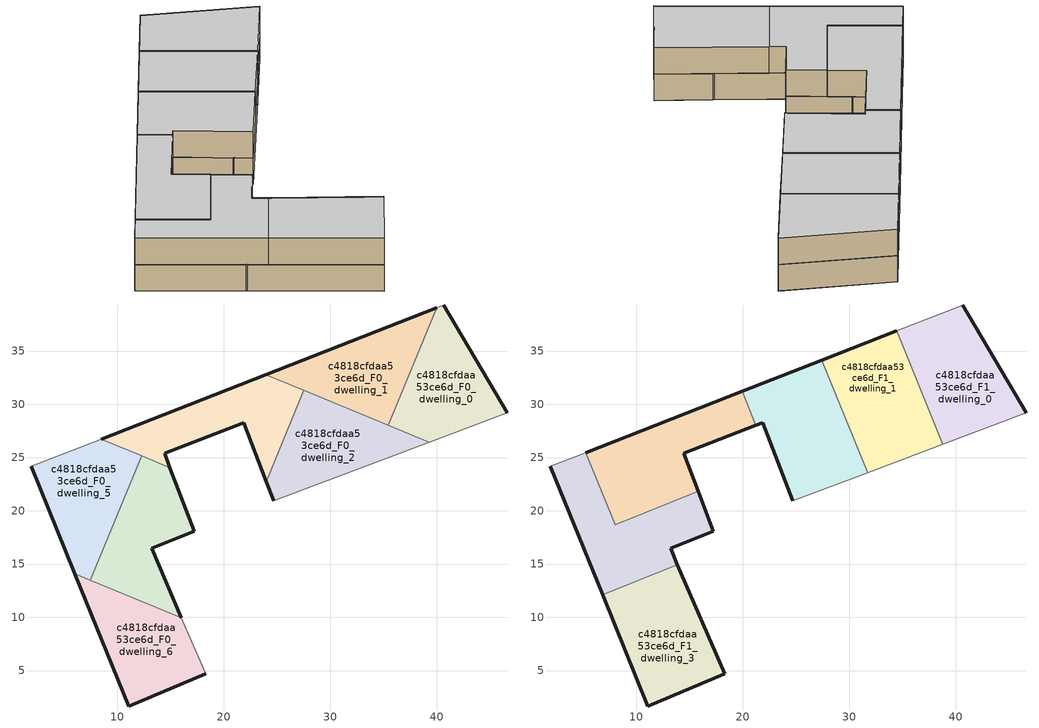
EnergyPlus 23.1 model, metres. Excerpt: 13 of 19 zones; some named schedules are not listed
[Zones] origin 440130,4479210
c4818cfdaa53ce6d_F0_dwelling_0
 floor ground (EU_floor_Construction): 46.62,29.2 40.67,39.33 40.02,39.07 35.45,28.04 39.3,26.45 z0
 wall outside (EU_wall_Construction): 40.67,39.33 46.62,29.2 z0:3
 wall adiabatic (EU_wall_Construction): 46.62,29.2 39.3,26.45 / 40.02,39.07 40.67,39.33 z0:3
 wall to c4818cfdaa53ce6d_F0_dwelling_1 (EU_wall_Construction): 35.45,28.04 40.02,39.07 z0:3
 wall to c4818cfdaa53ce6d_F0_dwelling_2 (EU_wall_Construction): 39.3,26.45 35.45,28.04 z0:3
c4818cfdaa53ce6d_F0_dwelling_1
 floor ground (EU_floor_Construction): 35.45,28.04 40.02,39.07 23.97,32.79 z0
 wall outside (EU_wall_Construction): 23.97,32.79 40.02,39.07 z0:3
 wall to c4818cfdaa53ce6d_F0_dwelling_3 (EU_wall_Construction): 27.53,31.31 23.97,32.79 z0:3
 wall to c4818cfdaa53ce6d_F0_dwelling_2 (EU_wall_Construction): 35.45,28.04 27.54,31.31 z0:3
c4818cfdaa53ce6d_F0_dwelling_2
 floor ground (EU_floor_Construction): 39.3,26.45 27.53,31.32 23.99,22.74 24.68,20.94 z0
 wall outside (EU_wall_Construction): 24.68,20.94 23.99,22.74 z0:3
 wall to c4818cfdaa53ce6d_F0_dwelling_3 (EU_wall_Construction): 23.99,22.74 27.53,31.32 z0:3
 wall adiabatic (EU_wall_Construction): 39.3,26.45 24.68,20.94 z0:3
c4818cfdaa53ce6d_F0_dwelling_3
 floor ground (EU_floor_Construction): 23.99,22.74 27.53,31.32 23.97,32.79 8.5,26.73 14.96,24.07 14.45,25.39 21.88,28.28 z0
 wall outside (EU_wall_Construction): 8.5,26.73 23.97,32.79 / 23.99,22.74 21.88,28.28 14.45,25.39 14.96,24.07 z0:3
 wall to c4818cfdaa53ce6d_F0_dwelling_5 (EU_wall_Construction): 12.3,25.16 8.5,26.73 z0:3
 wall to c4818cfdaa53ce6d_F0_dwelling_4 (EU_wall_Construction): 14.96,24.07 12.3,25.16 z0:3
c4818cfdaa53ce6d_F0_dwelling_4
 floor ground (EU_floor_Construction): 16.03,9.96 13.22,16.47 17.25,18.07 14.96,24.07 12.3,25.16 7.48,13.49 z0
 wall outside (EU_wall_Construction): 14.96,24.07 17.25,18.07 13.22,16.47 16.03,9.96 z0:3
 wall to c4818cfdaa53ce6d_F0_dwelling_5 (EU_wall_Construction): 7.48,13.49 12.3,25.16 z0:3
 wall to c4818cfdaa53ce6d_F0_dwelling_6 (EU_wall_Construction): 16.03,9.96 7.48,13.49 z0:3
c4818cfdaa53ce6d_F0_dwelling_5
 floor ground (EU_floor_Construction): 7.48,13.49 12.3,25.16 8.5,26.73 1.94,24.16 6.03,14.09 z0
 wall outside (EU_wall_Construction): 6.03,14.09 1.94,24.16 z0:3
 wall adiabatic (EU_wall_Construction): 1.94,24.16 8.5,26.73 z0:3
 wall to c4818cfdaa53ce6d_F0_dwelling_6 (EU_wall_Construction): 7.48,13.49 6.03,14.09 z0:3
c4818cfdaa53ce6d_F0_dwelling_6
 floor ground (EU_floor_Construction): 18.31,4.67 16.03,9.96 6.03,14.09 11.08,1.67 z0
 wall outside (EU_wall_Construction): 18.31,4.67 11.08,1.67 6.03,14.09 z0:3
 wall adiabatic (EU_wall_Construction): 16.03,9.96 18.31,4.67 z0:3
c4818cfdaa53ce6d_F1_dwelling_0
 floor to c4818cfdaa53ce6d_F0_dwelling_0 (EU_floor_Construction): 46.62,29.2 40.67,39.33 40.02,39.07 36.78,31.25 38.61,26.73 39.3,26.45 z3
 floor to c4818cfdaa53ce6d_F0_dwelling_1 (EU_floor_Construction): 36.78,31.25 40.02,39.07 34.48,36.9 z3
 floor to c4818cfdaa53ce6d_F0_dwelling_2 (EU_floor_Construction): 39.3,26.45 38.61,26.73 38.8,26.26 z3
 wall outside (EU_wall_Construction): 40.67,39.33 46.62,29.2 z3:6
 wall adiabatic (EU_wall_Construction): 34.48,36.9 40.67,39.33 / 46.62,29.2 38.8,26.26 z3:6
 wall to c4818cfdaa53ce6d_F1_dwelling_1 (EU_wall_Construction): 38.8,26.26 34.48,36.9 z3:6
 ceiling to c4818cfdaa53ce6d_F2_dwelling_0 (EU_floor_Construction): 40.67,39.33 46.62,29.2 38.8,26.26 34.48,36.9 z6
c4818cfdaa53ce6d_F1_dwelling_1
 floor to c4818cfdaa53ce6d_F0_dwelling_1 (EU_floor_Construction): 35.45,28.04 36.78,31.25 34.48,36.9 27.44,34.15 28.8,30.79 z3
 floor to c4818cfdaa53ce6d_F0_dwelling_0 (EU_floor_Construction): 38.61,26.73 36.78,31.25 35.45,28.04 z3
 floor to c4818cfdaa53ce6d_F0_dwelling_2 (EU_floor_Construction): 38.8,26.26 38.61,26.73 28.8,30.79 31.73,23.59 z3
 wall outside (EU_wall_Construction): 27.43,34.15 34.48,36.9 z3:6
 wall adiabatic (EU_wall_Construction): 38.8,26.26 31.73,23.59 z3:6
 wall to c4818cfdaa53ce6d_F1_dwelling_2 (EU_wall_Construction): 31.73,23.59 27.43,34.15 z3:6
 ceiling to c4818cfdaa53ce6d_F2_dwelling_1 (EU_floor_Construction): 34.48,36.9 38.8,26.26 31.73,23.59 27.43,34.15 z6
c4818cfdaa53ce6d_F1_dwelling_2
 floor to c4818cfdaa53ce6d_F0_dwelling_2 (EU_floor_Construction): 31.73,23.59 28.8,30.79 27.53,31.32 23.99,22.74 24.68,20.94 z3
 floor to c4818cfdaa53ce6d_F0_dwelling_3 (EU_floor_Construction): 23.99,22.74 27.53,31.32 23.97,32.79 19.94,31.21 21.23,28.03 21.88,28.28 z3
 floor to c4818cfdaa53ce6d_F0_dwelling_1 (EU_floor_Construction): 28.8,30.79 27.44,34.15 23.97,32.79 z3
 wall outside (EU_wall_Construction): 19.94,31.21 27.43,34.15 / 24.68,20.94 21.88,28.28 21.23,28.03 z3:6
 wall to c4818cfdaa53ce6d_F1_dwelling_4 (EU_wall_Construction): 21.23,28.03 19.94,31.21 z3:6
 wall adiabatic (EU_wall_Construction): 31.73,23.59 24.68,20.94 z3:6
 ceiling to c4818cfdaa53ce6d_F2_dwelling_2 (EU_floor_Construction): 27.43,34.15 31.73,23.59 24.68,20.94 21.88,28.28 21.23,28.03 19.94,31.21 z6
c4818cfdaa53ce6d_F1_dwelling_3
 floor to c4818cfdaa53ce6d_F0_dwelling_6 (EU_floor_Construction): 18.31,4.67 16.03,9.96 8.87,12.92 6.84,12.1 11.08,1.67 z3
 floor to c4818cfdaa53ce6d_F0_dwelling_4 (EU_floor_Construction): 16.03,9.96 13.87,14.95 8.87,12.92 z3
 wall outside (EU_wall_Construction): 13.87,14.96 18.31,4.67 11.08,1.67 6.84,12.1 z3:6
 wall to c4818cfdaa53ce6d_F1_dwelling_5 (EU_wall_Construction): 6.84,12.1 13.87,14.96 z3:6
 ceiling to c4818cfdaa53ce6d_F2_dwelling_3 (EU_floor_Construction): 13.87,14.96 18.31,4.67 11.08,1.67 6.84,12.1 z6
c4818cfdaa53ce6d_F1_dwelling_4
 floor to c4818cfdaa53ce6d_F0_dwelling_3 (EU_floor_Construction): 21.23,28.03 19.94,31.21 8.5,26.73 14.95,24.07 14.45,25.39 z3
 floor to c4818cfdaa53ce6d_F0_dwelling_4 (EU_floor_Construction): 15.81,21.84 14.95,24.07 12.3,25.16 9.94,19.45 z3
 floor to c4818cfdaa53ce6d_F0_dwelling_5 (EU_floor_Construction): 9.94,19.45 12.3,25.16 8.5,26.73 5.26,25.46 8.02,18.67 z3
 wall outside (EU_wall_Construction): 21.23,28.03 14.45,25.39 15.81,21.84 / 5.26,25.46 19.94,31.21 z3:6
 wall to c4818cfdaa53ce6d_F1_dwelling_5 (EU_wall_Construction): 15.81,21.84 8.02,18.67 5.26,25.46 z3:6
 ceiling to c4818cfdaa53ce6d_F2_dwelling_4 (EU_floor_Construction): 19.94,31.21 21.23,28.03 14.45,25.39 15.81,21.84 8.02,18.67 5.26,25.46 z6
c4818cfdaa53ce6d_F1_dwelling_5
 floor to c4818cfdaa53ce6d_F0_dwelling_4 (EU_floor_Construction): 13.87,14.95 13.22,16.47 17.25,18.07 15.81,21.84 9.94,19.45 7.48,13.49 8.87,12.92 z3
 floor to c4818cfdaa53ce6d_F0_dwelling_5 (EU_floor_Construction): 7.48,13.49 9.94,19.45 8.02,18.67 5.26,25.46 1.94,24.16 6.03,14.09 z3
 floor to c4818cfdaa53ce6d_F0_dwelling_6 (EU_floor_Construction): 8.87,12.92 6.03,14.09 6.84,12.1 z3
 wall outside (EU_wall_Construction): 15.81,21.84 17.25,18.07 13.22,16.47 13.87,14.96 / 6.84,12.1 1.94,24.16 z3:6
 wall adiabatic (EU_wall_Construction): 1.94,24.16 5.26,25.46 z3:6
 ceiling to c4818cfdaa53ce6d_F2_dwelling_5 (EU_floor_Construction): 15.81,21.84 17.25,18.07 13.22,16.47 13.87,14.96 6.84,12.1 1.94,24.16 5.26,25.46 8.02,18.67 z6
[Building]
EU S2 Campaign: North Axis=0; Terrain=City; Solar Distribution=FullExterior
[Site:Location]
Madrid: Latitude=40.5; Longitude=-3.5; Time Zone=1; Elevation=609
[SizingPeriod:WeatherFileDays]
AnnualSizingPeriod: Begin Month=1; Begin Day of Month=1; End Month=12; End Day of Month=31; Day of Week for Start Day=Monday; Use Weather File Daylight Saving Period=No; Use Weather File Rain and Snow Indicators=No
[MATERIAL]
EU_InternalMass_Material: Roughness=MediumRough; Thickness=0.1; Conductivity=1; Density=1800; Specific Heat=900; Thermal Absorptance=0.9; Solar Absorptance=0.7; Visible Absorptance=0.7
[MATERIAL:NOMASS] Roughness=MediumRough; Thermal Absorptance=0.9; Solar Absorptance=0.7; Visible Absorptance=0.7
Name | Thermal Resistance
EU_wall_NoMass | 1.60022
EU_floor_NoMass | 0.470652
[CONSTRUCTION]
EU_wall_Construction: EU_wall_NoMass
EU_floor_Construction: EU_floor_NoMass
EU_InternalMass_Construction: EU_InternalMass_Material
[ZONE] Type=1; Multiplier=1; Ceiling Height=autocalculate; Floor Area=autocalculate; Part of Total Floor Area=Yes
Name | Volume
c4818cfdaa53ce6d_F0_dwelling_0 | 222.476
c4818cfdaa53ce6d_F1_dwelling_0 | 259.544
c4818cfdaa53ce6d_F0_dwelling_1 | 222.482
c4818cfdaa53ce6d_F1_dwelling_1 | 259.56
c4818cfdaa53ce6d_F0_dwelling_2 | 222.468
c4818cfdaa53ce6d_F1_dwelling_2; c4818cfdaa53ce6d_F1_dwelling_4 | 259.564
c4818cfdaa53ce6d_F0_dwelling_3 | 222.458
c4818cfdaa53ce6d_F1_dwelling_3; c4818cfdaa53ce6d_F1_dwelling_5 | 259.556
c4818cfdaa53ce6d_F0_dwelling_4 | 222.489
c4818cfdaa53ce6d_F0_dwelling_5; c4818cfdaa53ce6d_F0_dwelling_6 | 222.479
[INTERNALMASS] Construction=EU_InternalMass_Construction
Name | Zone or ZoneList | Surface Area
c4818cfdaa53ce6d_F0_dwelling_0_EU_InternalMass | c4818cfdaa53ce6d_F0_dwelling_0 | 74.158
c4818cfdaa53ce6d_F0_dwelling_1_EU_InternalMass | c4818cfdaa53ce6d_F0_dwelling_1 | 74.1665
c4818cfdaa53ce6d_F0_dwelling_2_EU_InternalMass | c4818cfdaa53ce6d_F0_dwelling_2 | 74.1605
c4818cfdaa53ce6d_F0_dwelling_3_EU_InternalMass | c4818cfdaa53ce6d_F0_dwelling_3 | 74.1515
c4818cfdaa53ce6d_F0_dwelling_4_EU_InternalMass | c4818cfdaa53ce6d_F0_dwelling_4 | 74.1628
c4818cfdaa53ce6d_F0_dwelling_5_EU_InternalMass | c4818cfdaa53ce6d_F0_dwelling_5 | 74.1628
c4818cfdaa53ce6d_F0_dwelling_6_EU_InternalMass | c4818cfdaa53ce6d_F0_dwelling_6 | 74.1595
c4818cfdaa53ce6d_F1_dwelling_0_EU_InternalMass | c4818cfdaa53ce6d_F1_dwelling_0 | 86.5148
c4818cfdaa53ce6d_F1_dwelling_1_EU_InternalMass | c4818cfdaa53ce6d_F1_dwelling_1 | 86.5199
c4818cfdaa53ce6d_F1_dwelling_2_EU_InternalMass | c4818cfdaa53ce6d_F1_dwelling_2 | 86.5212
c4818cfdaa53ce6d_F1_dwelling_3_EU_InternalMass | c4818cfdaa53ce6d_F1_dwelling_3 | 86.5182
c4818cfdaa53ce6d_F1_dwelling_4_EU_InternalMass | c4818cfdaa53ce6d_F1_dwelling_4 | 86.5219
c4818cfdaa53ce6d_F1_dwelling_5_EU_InternalMass | c4818cfdaa53ce6d_F1_dwelling_5 | 86.5187
[OTHEREQUIPMENT] Fuel Type=Electricity; Design Level Calculation Method=Watts/Area; Power per Zone Floor Area=1; Fraction Latent=0; Fraction Radiant=0; Fraction Lost=0; Carbon Dioxide Generation Rate=0; EndUse Subcategory=EU_Step8_InternalGains
Name | Zone or ZoneList or Space or SpaceList | Schedule
EU_Step8_InternalGain_c4818cfdaa53ce6d_F0_dwelling_0_f000 | c4818cfdaa53ce6d_F0_dwelling_0 | EU_Step8_GainSchedule_c4818cfdaa53ce6d_F0_dwelling_0_f000
EU_Step8_InternalGain_c4818cfdaa53ce6d_F0_dwelling_1_f000 | c4818cfdaa53ce6d_F0_dwelling_1 | EU_Step8_GainSchedule_c4818cfdaa53ce6d_F0_dwelling_1_f000
EU_Step8_InternalGain_c4818cfdaa53ce6d_F0_dwelling_2_f000 | c4818cfdaa53ce6d_F0_dwelling_2 | EU_Step8_GainSchedule_c4818cfdaa53ce6d_F0_dwelling_2_f000
EU_Step8_InternalGain_c4818cfdaa53ce6d_F0_dwelling_3_f000 | c4818cfdaa53ce6d_F0_dwelling_3 | EU_Step8_GainSchedule_c4818cfdaa53ce6d_F0_dwelling_3_f000
EU_Step8_InternalGain_c4818cfdaa53ce6d_F0_dwelling_4_f000 | c4818cfdaa53ce6d_F0_dwelling_4 | EU_Step8_GainSchedule_c4818cfdaa53ce6d_F0_dwelling_4_f000
EU_Step8_InternalGain_c4818cfdaa53ce6d_F0_dwelling_5_f000 | c4818cfdaa53ce6d_F0_dwelling_5 | EU_Step8_GainSchedule_c4818cfdaa53ce6d_F0_dwelling_5_f000
EU_Step8_InternalGain_c4818cfdaa53ce6d_F0_dwelling_6_f000 | c4818cfdaa53ce6d_F0_dwelling_6 | EU_Step8_GainSchedule_c4818cfdaa53ce6d_F0_dwelling_6_f000
EU_Step8_InternalGain_c4818cfdaa53ce6d_F1_dwelling_0_f000 | c4818cfdaa53ce6d_F1_dwelling_0 | EU_Step8_GainSchedule_c4818cfdaa53ce6d_F1_dwelling_0_f000
EU_Step8_InternalGain_c4818cfdaa53ce6d_F1_dwelling_1_f000 | c4818cfdaa53ce6d_F1_dwelling_1 | EU_Step8_GainSchedule_c4818cfdaa53ce6d_F1_dwelling_1_f000
EU_Step8_InternalGain_c4818cfdaa53ce6d_F1_dwelling_2_f000 | c4818cfdaa53ce6d_F1_dwelling_2 | EU_Step8_GainSchedule_c4818cfdaa53ce6d_F1_dwelling_2_f000
EU_Step8_InternalGain_c4818cfdaa53ce6d_F1_dwelling_3_f000 | c4818cfdaa53ce6d_F1_dwelling_3 | EU_Step8_GainSchedule_c4818cfdaa53ce6d_F1_dwelling_3_f000
EU_Step8_InternalGain_c4818cfdaa53ce6d_F1_dwelling_4_f000 | c4818cfdaa53ce6d_F1_dwelling_4 | EU_Step8_GainSchedule_c4818cfdaa53ce6d_F1_dwelling_4_f000
EU_Step8_InternalGain_c4818cfdaa53ce6d_F1_dwelling_5_f000 | c4818cfdaa53ce6d_F1_dwelling_5 | EU_Step8_GainSchedule_c4818cfdaa53ce6d_F1_dwelling_5_f000
[ZONEVENTILATION:DESIGNFLOWRATE] Schedule=EU_AlwaysOn; Design Flow Rate Calculation Method=AirChanges/Hour; Air Changes per Hour=0.480704; Ventilation Type=Natural; Fan Pressure Rise=0; Fan Total Efficiency=1; Constant Term Coefficient=1; Temperature Term Coefficient=0; Velocity Term Coefficient=0; Velocity Squared Term Coefficient=0; Minimum Indoor Temperature=-100; Maximum Indoor Temperature=100; Delta Temperature=-100; Minimum Outdoor Temperature=-100; Maximum Outdoor Temperature=100; Maximum Wind Speed=40
Name | Zone or ZoneList or Space or SpaceList
EU_ConstantAir_c4818cfdaa53ce6d_F0_dwelling_0 | c4818cfdaa53ce6d_F0_dwelling_0
EU_ConstantAir_c4818cfdaa53ce6d_F0_dwelling_1 | c4818cfdaa53ce6d_F0_dwelling_1
EU_ConstantAir_c4818cfdaa53ce6d_F0_dwelling_2 | c4818cfdaa53ce6d_F0_dwelling_2
EU_ConstantAir_c4818cfdaa53ce6d_F0_dwelling_3 | c4818cfdaa53ce6d_F0_dwelling_3
EU_ConstantAir_c4818cfdaa53ce6d_F0_dwelling_4 | c4818cfdaa53ce6d_F0_dwelling_4
EU_ConstantAir_c4818cfdaa53ce6d_F0_dwelling_5 | c4818cfdaa53ce6d_F0_dwelling_5
EU_ConstantAir_c4818cfdaa53ce6d_F0_dwelling_6 | c4818cfdaa53ce6d_F0_dwelling_6
EU_ConstantAir_c4818cfdaa53ce6d_F1_dwelling_0 | c4818cfdaa53ce6d_F1_dwelling_0
EU_ConstantAir_c4818cfdaa53ce6d_F1_dwelling_1 | c4818cfdaa53ce6d_F1_dwelling_1
EU_ConstantAir_c4818cfdaa53ce6d_F1_dwelling_2 | c4818cfdaa53ce6d_F1_dwelling_2
EU_ConstantAir_c4818cfdaa53ce6d_F1_dwelling_3 | c4818cfdaa53ce6d_F1_dwelling_3
EU_ConstantAir_c4818cfdaa53ce6d_F1_dwelling_4 | c4818cfdaa53ce6d_F1_dwelling_4
EU_ConstantAir_c4818cfdaa53ce6d_F1_dwelling_5 | c4818cfdaa53ce6d_F1_dwelling_5
[HVACTEMPLATE:THERMOSTAT] Constant Heating Setpoint=20; Constant Cooling Setpoint=50
EU_HeatOnly_c4818cfdaa53ce6d_F0_dwelling_0; EU_HeatOnly_c4818cfdaa53ce6d_F0_dwelling_1; EU_HeatOnly_c4818cfdaa53ce6d_F0_dwelling_2; EU_HeatOnly_c4818cfdaa53ce6d_F0_dwelling_3; EU_HeatOnly_c4818cfdaa53ce6d_F0_dwelling_4; EU_HeatOnly_c4818cfdaa53ce6d_F0_dwelling_5; EU_HeatOnly_c4818cfdaa53ce6d_F0_dwelling_6; EU_HeatOnly_c4818cfdaa53ce6d_F1_dwelling_0; EU_HeatOnly_c4818cfdaa53ce6d_F1_dwelling_1; EU_HeatOnly_c4818cfdaa53ce6d_F1_dwelling_2; EU_HeatOnly_c4818cfdaa53ce6d_F1_dwelling_3; EU_HeatOnly_c4818cfdaa53ce6d_F1_dwelling_4; EU_HeatOnly_c4818cfdaa53ce6d_F1_dwelling_5; EU_HeatOnly_c4818cfdaa53ce6d_F2_dwelling_0; EU_HeatOnly_c4818cfdaa53ce6d_F2_dwelling_1; EU_HeatOnly_c4818cfdaa53ce6d_F2_dwelling_2; EU_HeatOnly_c4818cfdaa53ce6d_F2_dwelling_3; EU_HeatOnly_c4818cfdaa53ce6d_F2_dwelling_4; EU_HeatOnly_c4818cfdaa53ce6d_F2_dwelling_5
[HVACTEMPLATE:ZONE:IDEALLOADSAIRSYSTEM] System Availability Schedule=EU_AlwaysOn; Maximum Heating Supply Air Temperature=50; Minimum Cooling Supply Air Temperature=13; Maximum Heating Supply Air Humidity Ratio=0.0156; Minimum Cooling Supply Air Humidity Ratio=0.0077; Heating Limit=NoLimit; Cooling Limit=NoLimit; Heating Availability Schedule=EU_AlwaysOn; Cooling Availability Schedule=EU_CoolingOff; Dehumidification Control Type=ConstantSensibleHeatRatio; Cooling Sensible Heat Ratio=0.7; Dehumidification Setpoint=60; Humidification Control Type=None; Humidification Setpoint=30; Outdoor Air Method=None; Outdoor Air Flow Rate per Person=0.00944; Outdoor Air Flow Rate per Zone Floor Area=0; Outdoor Air Flow Rate per Zone=0; Demand Controlled Ventilation Type=None; Outdoor Air Economizer Type=NoEconomizer; Heat Recovery Type=None; Sensible Heat Recovery Effectiveness=0.7; Latent Heat Recovery Effectiveness=0.65
Name | Template Thermostat
c4818cfdaa53ce6d_F0_dwelling_0 | EU_HeatOnly_c4818cfdaa53ce6d_F0_dwelling_0
c4818cfdaa53ce6d_F0_dwelling_1 | EU_HeatOnly_c4818cfdaa53ce6d_F0_dwelling_1
c4818cfdaa53ce6d_F0_dwelling_2 | EU_HeatOnly_c4818cfdaa53ce6d_F0_dwelling_2
c4818cfdaa53ce6d_F0_dwelling_3 | EU_HeatOnly_c4818cfdaa53ce6d_F0_dwelling_3
c4818cfdaa53ce6d_F0_dwelling_4 | EU_HeatOnly_c4818cfdaa53ce6d_F0_dwelling_4
c4818cfdaa53ce6d_F0_dwelling_5 | EU_HeatOnly_c4818cfdaa53ce6d_F0_dwelling_5
c4818cfdaa53ce6d_F0_dwelling_6 | EU_HeatOnly_c4818cfdaa53ce6d_F0_dwelling_6
c4818cfdaa53ce6d_F1_dwelling_0 | EU_HeatOnly_c4818cfdaa53ce6d_F1_dwelling_0
c4818cfdaa53ce6d_F1_dwelling_1 | EU_HeatOnly_c4818cfdaa53ce6d_F1_dwelling_1
c4818cfdaa53ce6d_F1_dwelling_2 | EU_HeatOnly_c4818cfdaa53ce6d_F1_dwelling_2
c4818cfdaa53ce6d_F1_dwelling_3 | EU_HeatOnly_c4818cfdaa53ce6d_F1_dwelling_3
c4818cfdaa53ce6d_F1_dwelling_4 | EU_HeatOnly_c4818cfdaa53ce6d_F1_dwelling_4
c4818cfdaa53ce6d_F1_dwelling_5 | EU_HeatOnly_c4818cfdaa53ce6d_F1_dwelling_5
[SIZING:ZONE] Zone Cooling Design Supply Air Temperature Input Method=SupplyAirTemperature; Zone Cooling Design Supply Air Temperature=13; Zone Heating Design Supply Air Temperature Input Method=SupplyAirTemperature; Zone Heating Design Supply Air Temperature=50; Zone Cooling Design Supply Air Humidity Ratio=0.008; Zone Heating Design Supply Air Humidity Ratio=0.008; Cooling Design Air Flow Method=DesignDay; Cooling Design Air Flow Rate=0; Cooling Minimum Air Flow per Zone Floor Area=0.000762; Cooling Minimum Air Flow=0; Cooling Minimum Air Flow Fraction=0.2; Heating Design Air Flow Method=DesignDay; Heating Design Air Flow Rate=0; Heating Maximum Air Flow per Zone Floor Area=0.002032; Heating Maximum Air Flow=0.141576; Heating Maximum Air Flow Fraction=0.3; Account for Dedicated Outdoor Air System=No; Dedicated Outdoor Air System Control Strategy=NeutralSupplyAir; Dedicated Outdoor Air Low Setpoint Temperature for Design=autosize; Dedicated Outdoor Air High Setpoint Temperature for Design=autosize; Zone Load Sizing Method=Sensible Load Only No Latent Load; Zone Latent Cooling Design Supply Air Humidity Ratio Input Method=HumidityRatioDifference; Zone Cooling Design Supply Air Humidity Ratio Difference=0.005; Zone Latent Heating Design Supply Air Humidity Ratio Input Method=HumidityRatioDifference; Zone Humidification Design Supply Air Humidity Ratio Difference=0.005
c4818cfdaa53ce6d_F0_dwelling_0; c4818cfdaa53ce6d_F0_dwelling_1; c4818cfdaa53ce6d_F0_dwelling_2; c4818cfdaa53ce6d_F0_dwelling_3; c4818cfdaa53ce6d_F0_dwelling_4; c4818cfdaa53ce6d_F0_dwelling_5; c4818cfdaa53ce6d_F0_dwelling_6; c4818cfdaa53ce6d_F1_dwelling_0; c4818cfdaa53ce6d_F1_dwelling_1; c4818cfdaa53ce6d_F1_dwelling_2; c4818cfdaa53ce6d_F1_dwelling_3; c4818cfdaa53ce6d_F1_dwelling_4; c4818cfdaa53ce6d_F1_dwelling_5
[SCHEDULE:FILE] Column Number=1; Rows to Skip at Top=0; Number of Hours of Data=8760; Column Separator=Comma; Interpolate to Timestep=No; Minutes per Item=60; Adjust Schedule for Daylight Savings=Yes
Name | File
EU_Step8_GainSchedule_c4818cfdaa53ce6d_F0_dwelling_0_f000 | ../../schedules/c4818cfdaa53ce6d/c4818cfdaa53ce6d_F0_dwelling_0_f000_gain.csv
EU_Step8_GainSchedule_c4818cfdaa53ce6d_F0_dwelling_1_f000 | ../../schedules/c4818cfdaa53ce6d/c4818cfdaa53ce6d_F0_dwelling_1_f000_gain.csv
EU_Step8_GainSchedule_c4818cfdaa53ce6d_F0_dwelling_2_f000 | ../../schedules/c4818cfdaa53ce6d/c4818cfdaa53ce6d_F0_dwelling_2_f000_gain.csv
EU_Step8_GainSchedule_c4818cfdaa53ce6d_F0_dwelling_3_f000 | ../../schedules/c4818cfdaa53ce6d/c4818cfdaa53ce6d_F0_dwelling_3_f000_gain.csv
EU_Step8_GainSchedule_c4818cfdaa53ce6d_F0_dwelling_4_f000 | ../../schedules/c4818cfdaa53ce6d/c4818cfdaa53ce6d_F0_dwelling_4_f000_gain.csv
EU_Step8_GainSchedule_c4818cfdaa53ce6d_F0_dwelling_5_f000 | ../../schedules/c4818cfdaa53ce6d/c4818cfdaa53ce6d_F0_dwelling_5_f000_gain.csv
EU_Step8_GainSchedule_c4818cfdaa53ce6d_F0_dwelling_6_f000 | ../../schedules/c4818cfdaa53ce6d/c4818cfdaa53ce6d_F0_dwelling_6_f000_gain.csv
EU_Step8_GainSchedule_c4818cfdaa53ce6d_F1_dwelling_0_f000 | ../../schedules/c4818cfdaa53ce6d/c4818cfdaa53ce6d_F1_dwelling_0_f000_gain.csv
EU_Step8_GainSchedule_c4818cfdaa53ce6d_F1_dwelling_1_f000 | ../../schedules/c4818cfdaa53ce6d/c4818cfdaa53ce6d_F1_dwelling_1_f000_gain.csv
